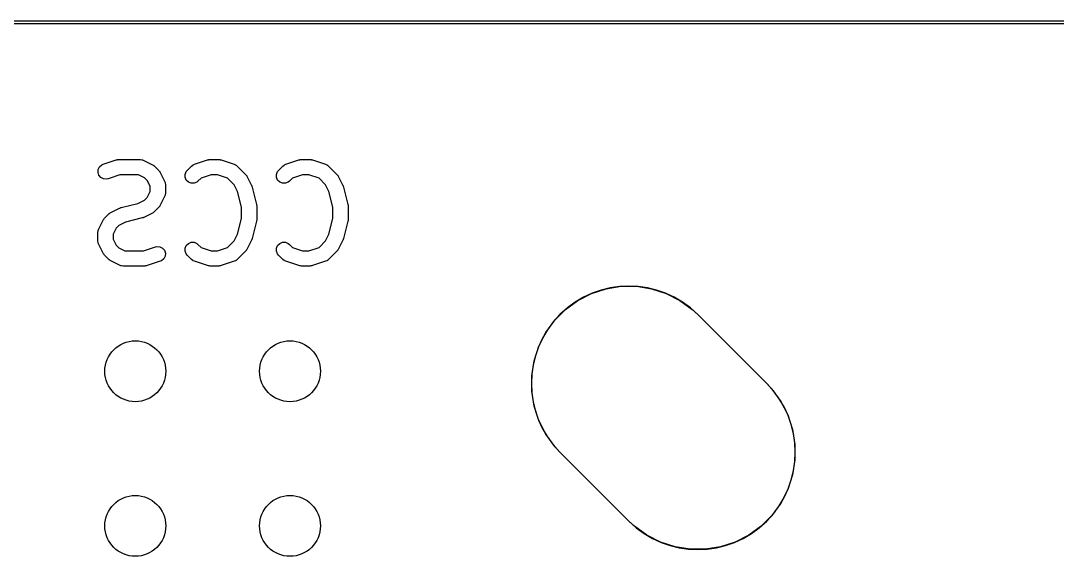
# Model space of a CAD drawing. Extents: x 89 to 178, y -115 to -57.
# Drawn here: x 101.2 to 118.22, y -65.77 to -56.97 of the extents above; entities that cross this region are included whole.
import ezdxf

# ---------------------------------------------------------------- set-up
doc = ezdxf.new("R2010")
doc.units = 0
doc.layers.add('BLACK', color=7, linetype='CONTINUOUS')

msp = doc.modelspace()

# ---------------------------------------------------------------- linework, layer by layer
at = {"layer": 'BLACK', "linetype": 'CONTINUOUS'}
for p, q in [((97.5, -56.975), (169.5, -56.975)), ((169.47582, -57.025), (97.524182, -57.025)), ((102.472108, -59.419342), (102.49392, -59.375717)), ((102.49392, -59.375717), (102.530765, -59.343762)), ((102.530765, -59.343762), (102.55314, -59.333772)), ((102.55314, -59.333772), (102.767426, -59.262343)), ((102.767426, -59.262343), (102.779519, -59.259593)), ((102.779519, -59.259593), (102.782569, -59.25833)), ((102.782569, -59.25833), (102.78699, -59.257894)), ((102.78699, -59.257894), (102.79132, -59.25691)), ((102.79132, -59.25691), (102.794611, -59.257143)), ((102.794611, -59.257143), (102.806955, -59.255928)), ((102.806955, -59.255928), (103.164098, -59.255928)), ((103.164098, -59.255928), (103.188484, -59.25833)), ((103.188484, -59.25833), (103.192632, -59.260048)), ((103.192632, -59.260048), (103.197114, -59.260367)), ((103.197114, -59.260367), (103.22, -59.269125)), ((103.22, -59.269125), (103.362857, -59.340554)), ((103.362857, -59.340554), (103.373349, -59.347159)), ((103.373349, -59.347159), (103.376401, -59.348423)), ((103.376401, -59.348423), (103.379837, -59.351243)), ((103.379837, -59.351243), (103.383594, -59.353608)), ((103.383594, -59.353608), (103.385754, -59.356099)), ((103.385754, -59.356099), (103.395343, -59.363968)), ((103.395343, -59.363968), (103.466772, -59.435396)), ((103.932853, -59.435397), (104.00428, -59.363969)), ((104.00428, -59.363969), (104.023222, -59.348424)), ((104.023222, -59.348424), (104.027371, -59.346705)), ((104.027371, -59.346705), (104.030765, -59.343762)), ((104.030765, -59.343762), (104.05314, -59.333772)), ((104.05314, -59.333772), (104.267426, -59.262343)), ((104.267426, -59.262343), (104.279519, -59.259593)), ((104.279519, -59.259593), (104.282569, -59.25833)), ((104.282569, -59.25833), (104.28699, -59.257894)), ((104.28699, -59.257894), (104.29132, -59.25691)), ((104.29132, -59.25691), (104.294611, -59.257143)), ((104.294611, -59.257143), (104.306955, -59.255928)), ((104.306955, -59.255928), (104.449812, -59.255928)), ((104.449812, -59.255928), (104.462155, -59.257143)), ((104.462155, -59.257143), (104.465446, -59.25691)), ((104.465446, -59.25691), (104.469775, -59.257894)), ((104.469775, -59.257894), (104.474198, -59.25833)), ((104.474198, -59.25833), (104.477248, -59.259593)), ((104.477248, -59.259593), (104.489341, -59.262343)), ((104.489341, -59.262343), (104.703626, -59.333772)), ((104.703626, -59.333772), (104.726001, -59.343762)), ((104.726001, -59.343762), (104.729394, -59.346705)), ((104.729394, -59.346705), (104.733544, -59.348424)), ((104.733544, -59.348424), (104.752486, -59.363969)), ((104.752486, -59.363969), (104.895343, -59.506825)), ((105.432853, -59.435397), (105.50428, -59.363969)), ((105.50428, -59.363969), (105.523222, -59.348424)), ((105.523222, -59.348424), (105.527371, -59.346705)), ((105.527371, -59.346705), (105.530765, -59.343762)), ((105.530765, -59.343762), (105.55314, -59.333772)), ((105.55314, -59.333772), (105.767426, -59.262343)), ((105.767426, -59.262343), (105.779519, -59.259593)), ((105.779519, -59.259593), (105.782569, -59.25833)), ((105.782569, -59.25833), (105.78699, -59.257894)), ((105.78699, -59.257894), (105.79132, -59.25691)), ((105.79132, -59.25691), (105.794611, -59.257143)), ((105.794611, -59.257143), (105.806955, -59.255928)), ((105.806955, -59.255928), (105.949812, -59.255928)), ((105.949812, -59.255928), (105.962155, -59.257143)), ((105.962155, -59.257143), (105.965446, -59.25691)), ((105.965446, -59.25691), (105.969775, -59.257894)), ((105.969775, -59.257894), (105.974198, -59.25833)), ((105.974198, -59.25833), (105.977248, -59.259593)), ((105.977248, -59.259593), (105.989341, -59.262343)), ((105.989341, -59.262343), (106.203626, -59.333772)), ((106.203626, -59.333772), (106.226001, -59.343762)), ((106.226001, -59.343762), (106.229394, -59.346705)), ((106.229394, -59.346705), (106.233544, -59.348424)), ((106.233544, -59.348424), (106.252486, -59.363969)), ((106.252486, -59.363969), (106.395343, -59.506825)), ((102.468651, -59.467991), (102.472108, -59.419342)), ((102.484074, -59.514261), (102.468651, -59.467991)), ((102.516029, -59.551106), (102.484074, -59.514261)), ((102.559654, -59.572918), (102.516029, -59.551106)), ((102.827238, -59.505928), (102.632198, -59.570942)), ((103.13459, -59.505928), (102.827238, -59.505928)), ((103.232909, -59.555088), (103.13459, -59.505928)), ((103.275652, -59.59783), (103.232909, -59.555088)), ((103.466772, -59.435396), (103.474641, -59.444984)), ((103.474641, -59.444984), (103.477133, -59.447146)), ((103.477133, -59.447146), (103.479498, -59.450903)), ((103.479498, -59.450903), (103.482317, -59.454338)), ((103.482317, -59.454338), (103.48358, -59.457387)), ((103.48358, -59.457387), (103.490188, -59.467884)), ((103.490188, -59.467884), (103.561616, -59.610741)), ((103.898643, -59.499398), (103.917308, -59.454339)), ((103.898643, -59.548172), (103.898643, -59.499398)), ((103.917308, -59.593231), (103.898643, -59.548172)), ((103.917308, -59.454339), (103.932853, -59.435397)), ((104.160192, -59.56161), (104.109629, -59.612173)), ((104.327238, -59.505928), (104.160192, -59.56161)), ((104.429528, -59.505928), (104.327238, -59.505928)), ((104.596575, -59.56161), (104.429528, -59.505928)), ((104.704224, -59.669259), (104.596575, -59.56161)), ((104.895343, -59.506825), (104.903212, -59.516413)), ((104.903212, -59.516413), (104.905704, -59.518575)), ((104.905704, -59.518575), (104.908069, -59.522332)), ((104.908069, -59.522332), (104.910888, -59.525767)), ((104.910888, -59.525767), (104.912151, -59.528817)), ((104.912151, -59.528817), (104.918758, -59.539312)), ((104.918758, -59.539312), (104.990187, -59.682169)), ((105.398643, -59.499398), (105.417308, -59.454339)), ((105.398643, -59.548172), (105.398643, -59.499398)), ((105.417308, -59.593231), (105.398643, -59.548172)), ((105.417308, -59.454339), (105.432853, -59.435397)), ((105.660192, -59.56161), (105.609629, -59.612173)), ((105.827238, -59.505928), (105.660192, -59.56161)), ((105.929528, -59.505928), (105.827238, -59.505928)), ((106.096575, -59.56161), (105.929528, -59.505928)), ((106.204224, -59.669259), (106.096575, -59.56161)), ((106.395343, -59.506825), (106.403212, -59.516413)), ((106.403212, -59.516413), (106.405704, -59.518575)), ((106.405704, -59.518575), (106.408069, -59.522332)), ((106.408069, -59.522332), (106.410888, -59.525767)), ((106.410888, -59.525767), (106.412151, -59.528817)), ((106.412151, -59.528817), (106.418758, -59.539312)), ((106.418758, -59.539312), (106.490187, -59.682169)), ((102.608303, -59.576375), (102.559654, -59.572918)), ((102.632198, -59.570942), (102.608303, -59.576375)), ((103.324812, -59.69615), (103.275652, -59.59783)), ((103.324812, -59.779992), (103.324812, -59.69615)), ((103.561616, -59.610741), (103.570373, -59.633627)), ((103.570373, -59.633627), (103.570691, -59.638106)), ((103.570691, -59.638106), (103.57241, -59.642256)), ((103.57241, -59.642256), (103.574812, -59.666642)), ((103.574812, -59.666642), (103.574812, -59.8095)), ((103.951795, -59.627718), (103.917308, -59.593231)), ((103.996854, -59.646383), (103.951795, -59.627718)), ((104.045628, -59.646383), (103.996854, -59.646383)), ((104.090687, -59.627718), (104.045628, -59.646383)), ((104.109629, -59.612173), (104.090687, -59.627718)), ((104.760443, -59.781698), (104.704224, -59.669259)), ((104.990187, -59.682169), (104.99087, -59.683954)), ((104.99087, -59.683954), (104.991407, -59.684679)), ((104.991407, -59.684679), (104.995059, -59.694899)), ((104.995059, -59.694899), (104.998945, -59.705054)), ((104.998945, -59.705054), (104.999009, -59.705954)), ((104.999009, -59.705954), (104.999652, -59.707754)), ((104.999652, -59.707754), (105.07108, -59.993468)), ((105.451795, -59.627718), (105.417308, -59.593231)), ((105.496854, -59.646383), (105.451795, -59.627718)), ((105.545628, -59.646383), (105.496854, -59.646383)), ((105.590687, -59.627718), (105.545628, -59.646383)), ((105.609629, -59.612173), (105.590687, -59.627718)), ((106.260443, -59.781698), (106.204224, -59.669259)), ((106.490187, -59.682169), (106.49087, -59.683954)), ((106.49087, -59.683954), (106.491407, -59.684679)), ((106.491407, -59.684679), (106.495059, -59.694899)), ((106.495059, -59.694899), (106.498945, -59.705054)), ((106.498945, -59.705054), (106.499009, -59.705954)), ((106.499009, -59.705954), (106.499652, -59.707754)), ((106.499652, -59.707754), (106.57108, -59.993468)), ((103.232909, -59.921053), (103.275652, -59.878311)), ((103.275652, -59.878311), (103.324812, -59.779992)), ((103.561616, -59.865401), (103.490188, -60.008258)), ((103.570373, -59.842515), (103.561616, -59.865401)), ((103.570691, -59.838035), (103.570373, -59.842515)), ((103.57241, -59.833886), (103.570691, -59.838035)), ((103.574812, -59.8095), (103.57241, -59.833886)), ((104.824812, -60.039173), (104.760443, -59.781698)), ((106.324812, -60.039173), (106.260443, -59.781698)), ((102.679625, -60.126268), (102.822482, -60.054839)), ((102.822482, -60.054839), (102.824267, -60.054155)), ((102.824267, -60.054155), (102.824992, -60.053619)), ((102.824992, -60.053619), (102.835212, -60.049966)), ((102.835212, -60.049966), (102.845367, -60.046081)), ((102.845367, -60.046081), (102.846267, -60.046016)), ((102.846267, -60.046016), (102.848067, -60.045374)), ((102.848067, -60.045374), (103.12047, -59.977273)), ((103.12047, -59.977273), (103.232909, -59.921053)), ((103.466772, -60.040746), (103.395343, -60.112174)), ((103.474641, -60.031157), (103.466772, -60.040746)), ((103.477133, -60.028996), (103.474641, -60.031157)), ((103.479498, -60.025238), (103.477133, -60.028996)), ((103.482317, -60.021804), (103.479498, -60.025238)), ((103.48358, -60.018754), (103.482317, -60.021804)), ((103.490188, -60.008258), (103.48358, -60.018754)), ((104.824812, -60.222682), (104.824812, -60.039173)), ((105.07108, -59.993468), (105.071705, -59.997697)), ((105.071705, -59.997697), (105.07241, -59.999399)), ((105.07241, -59.999399), (105.073314, -60.00858)), ((105.073314, -60.00858), (105.074664, -60.017709)), ((105.074664, -60.017709), (105.074392, -60.01953)), ((105.074392, -60.01953), (105.074812, -60.023785)), ((105.074812, -60.023785), (105.074812, -60.238071)), ((106.324812, -60.222682), (106.324812, -60.039173)), ((106.57108, -59.993468), (106.571705, -59.997697)), ((106.571705, -59.997697), (106.57241, -59.999399)), ((106.57241, -59.999399), (106.573314, -60.00858)), ((106.573314, -60.00858), (106.574664, -60.017709)), ((106.574664, -60.017709), (106.574392, -60.01953)), ((106.574392, -60.01953), (106.574812, -60.023785)), ((106.574812, -60.023785), (106.574812, -60.238071)), ((102.552295, -60.253598), (102.558902, -60.243101)), ((102.558902, -60.243101), (102.560165, -60.240054)), ((102.560165, -60.240054), (102.562981, -60.236622)), ((102.562981, -60.236622), (102.565349, -60.232861)), ((102.565349, -60.232861), (102.567843, -60.230697)), ((102.567843, -60.230697), (102.57571, -60.221112)), ((102.57571, -60.221112), (102.647139, -60.149683)), ((102.647139, -60.149683), (102.656724, -60.141816)), ((102.656724, -60.141816), (102.658888, -60.139322)), ((102.658888, -60.139322), (102.662649, -60.136954)), ((102.662649, -60.136954), (102.666081, -60.134138)), ((102.666081, -60.134138), (102.669128, -60.132875)), ((102.669128, -60.132875), (102.679625, -60.126268)), ((103.194415, -60.216482), (102.922011, -60.284582)), ((103.196214, -60.215838), (103.194415, -60.216482)), ((103.197114, -60.215775), (103.196214, -60.215838)), ((103.20726, -60.211892), (103.197114, -60.215775)), ((103.21749, -60.208237), (103.20726, -60.211892)), ((103.218214, -60.2077), (103.21749, -60.208237)), ((103.22, -60.207017), (103.218214, -60.2077)), ((103.362857, -60.135588), (103.22, -60.207017)), ((103.373349, -60.128982), (103.362857, -60.135588)), ((103.376401, -60.127719), (103.373349, -60.128982)), ((103.379837, -60.124898), (103.376401, -60.127719)), ((103.383594, -60.122534), (103.379837, -60.124898)), ((103.385754, -60.120042), (103.383594, -60.122534)), ((103.395343, -60.112174), (103.385754, -60.120042)), ((104.760443, -60.480157), (104.824812, -60.222682)), ((105.074664, -60.244147), (105.073314, -60.253275)), ((105.074812, -60.238071), (105.074392, -60.242325)), ((105.074392, -60.242325), (105.074664, -60.244147)), ((106.260443, -60.480157), (106.324812, -60.222682)), ((106.574664, -60.244147), (106.573314, -60.253275)), ((106.574812, -60.238071), (106.574392, -60.242325)), ((106.574392, -60.242325), (106.574664, -60.244147)), ((102.472108, -60.419341), (102.480866, -60.396455)), ((102.480866, -60.396455), (102.552295, -60.253598)), ((102.766829, -60.383544), (102.717669, -60.481865)), ((102.809571, -60.340802), (102.766829, -60.383544)), ((102.922011, -60.284582), (102.809571, -60.340802)), ((105.07108, -60.268388), (104.999652, -60.554102)), ((105.071705, -60.264158), (105.07108, -60.268388)), ((105.07241, -60.262457), (105.071705, -60.264158)), ((105.073314, -60.253275), (105.07241, -60.262457)), ((106.57108, -60.268388), (106.499652, -60.554102)), ((106.571705, -60.264158), (106.57108, -60.268388)), ((106.57241, -60.262457), (106.571705, -60.264158)), ((106.573314, -60.253275), (106.57241, -60.262457)), ((102.467669, -60.452357), (102.470071, -60.427971)), ((102.467669, -60.595214), (102.467669, -60.452357)), ((102.470071, -60.427971), (102.471789, -60.423822)), ((102.471789, -60.423822), (102.472108, -60.419341)), ((102.717669, -60.481865), (102.717669, -60.565705)), ((102.717669, -60.565705), (102.766829, -60.664026)), ((104.704224, -60.592596), (104.760443, -60.480157)), ((104.990187, -60.579687), (104.918758, -60.722544)), ((104.99087, -60.577901), (104.990187, -60.579687)), ((104.991407, -60.577177), (104.99087, -60.577901)), ((104.995059, -60.566956), (104.991407, -60.577177)), ((104.998945, -60.556802), (104.995059, -60.566956)), ((104.999009, -60.555901), (104.998945, -60.556802)), ((104.999652, -60.554102), (104.999009, -60.555901)), ((106.204224, -60.592596), (106.260443, -60.480157)), ((106.490187, -60.579687), (106.418758, -60.722544)), ((106.49087, -60.577901), (106.490187, -60.579687)), ((106.491407, -60.577177), (106.49087, -60.577901)), ((106.495059, -60.566956), (106.491407, -60.577177)), ((106.498945, -60.556802), (106.495059, -60.566956)), ((106.499009, -60.555901), (106.498945, -60.556802)), ((106.499652, -60.554102), (106.499009, -60.555901)), ((102.470071, -60.6196), (102.467669, -60.595214)), ((102.471789, -60.623748), (102.470071, -60.6196)), ((102.472108, -60.62823), (102.471789, -60.623748)), ((102.480866, -60.651116), (102.472108, -60.62823)), ((102.552295, -60.793973), (102.480866, -60.651116)), ((102.766829, -60.664026), (102.80957, -60.706767)), ((102.80957, -60.706767), (102.907892, -60.755928)), ((103.215244, -60.755928), (103.410284, -60.690915)), ((103.410284, -60.690915), (103.434178, -60.685482)), ((103.434178, -60.685482), (103.482828, -60.688939)), ((103.482828, -60.688939), (103.526452, -60.710751)), ((103.526452, -60.710751), (103.558407, -60.747597)), ((103.558407, -60.747597), (103.57383, -60.793866)), ((103.898643, -60.713683), (103.917308, -60.668624)), ((103.898643, -60.762457), (103.898643, -60.713683)), ((103.917308, -60.668624), (103.951795, -60.634137)), ((103.951795, -60.634137), (103.996855, -60.615473)), ((103.996855, -60.615473), (104.045629, -60.615473)), ((104.045629, -60.615473), (104.090688, -60.634138)), ((104.090688, -60.634138), (104.10963, -60.649683)), ((104.10963, -60.649683), (104.160191, -60.700245)), ((104.160191, -60.700245), (104.327241, -60.755928)), ((104.429526, -60.755928), (104.596575, -60.700245)), ((104.596575, -60.700245), (104.704224, -60.592596)), ((104.895344, -60.75503), (104.752487, -60.897888)), ((104.903212, -60.745441), (104.895344, -60.75503)), ((104.905704, -60.743281), (104.903212, -60.745441)), ((104.908068, -60.739524), (104.905704, -60.743281)), ((104.910889, -60.736088), (104.908068, -60.739524)), ((104.912152, -60.733036), (104.910889, -60.736088)), ((104.918758, -60.722544), (104.912152, -60.733036)), ((105.398643, -60.713683), (105.417308, -60.668624)), ((105.398643, -60.762457), (105.398643, -60.713683)), ((105.417308, -60.668624), (105.451795, -60.634137)), ((105.451795, -60.634137), (105.496855, -60.615473)), ((105.496855, -60.615473), (105.545629, -60.615473)), ((105.545629, -60.615473), (105.590688, -60.634138)), ((105.590688, -60.634138), (105.60963, -60.649683)), ((105.60963, -60.649683), (105.660191, -60.700245)), ((105.660191, -60.700245), (105.827241, -60.755928)), ((105.929526, -60.755928), (106.096575, -60.700245)), ((106.096575, -60.700245), (106.204224, -60.592596)), ((106.395344, -60.75503), (106.252487, -60.897888)), ((106.403212, -60.745441), (106.395344, -60.75503)), ((106.405704, -60.743281), (106.403212, -60.745441)), ((106.408068, -60.739524), (106.405704, -60.743281)), ((106.410889, -60.736088), (106.408068, -60.739524)), ((106.412152, -60.733036), (106.410889, -60.736088)), ((106.418758, -60.722544), (106.412152, -60.733036)), ((102.558902, -60.804469), (102.552295, -60.793973)), ((102.560165, -60.807517), (102.558902, -60.804469)), ((102.562981, -60.810948), (102.560165, -60.807517)), ((102.565349, -60.81471), (102.562981, -60.810948)), ((102.567843, -60.816873), (102.565349, -60.81471)), ((102.57571, -60.826459), (102.567843, -60.816873)), ((102.647139, -60.897888), (102.57571, -60.826459)), ((102.656724, -60.905754), (102.647139, -60.897888)), ((102.658888, -60.908249), (102.656724, -60.905754)), ((102.662649, -60.910617), (102.658888, -60.908249)), ((102.666081, -60.913433), (102.662649, -60.910617)), ((102.669127, -60.914694), (102.666081, -60.913433)), ((102.679626, -60.921304), (102.669127, -60.914694)), ((102.822483, -60.992732), (102.679626, -60.921304)), ((102.907892, -60.755928), (103.215244, -60.755928)), ((103.511715, -60.918095), (103.48934, -60.928086)), ((103.548561, -60.88614), (103.511715, -60.918095)), ((103.570373, -60.842516), (103.548561, -60.88614)), ((103.57383, -60.793866), (103.570373, -60.842516)), ((103.917307, -60.807517), (103.898643, -60.762457)), ((103.932852, -60.826459), (103.917307, -60.807517)), ((104.00428, -60.897888), (103.932852, -60.826459)), ((104.023222, -60.913433), (104.00428, -60.897888)), ((104.027373, -60.915152), (104.023222, -60.913433)), ((104.030766, -60.918095), (104.027373, -60.915152)), ((104.053141, -60.928086), (104.030766, -60.918095)), ((104.327241, -60.755928), (104.429526, -60.755928)), ((104.726001, -60.918095), (104.703626, -60.928086)), ((104.729393, -60.915152), (104.726001, -60.918095)), ((104.733545, -60.913433), (104.729393, -60.915152)), ((104.752487, -60.897888), (104.733545, -60.913433)), ((105.417307, -60.807517), (105.398643, -60.762457)), ((105.432852, -60.826459), (105.417307, -60.807517)), ((105.50428, -60.897888), (105.432852, -60.826459)), ((105.523222, -60.913433), (105.50428, -60.897888)), ((105.527373, -60.915152), (105.523222, -60.913433)), ((105.530766, -60.918095), (105.527373, -60.915152)), ((105.553141, -60.928086), (105.530766, -60.918095)), ((105.827241, -60.755928), (105.929526, -60.755928)), ((106.226001, -60.918095), (106.203626, -60.928086)), ((106.229393, -60.915152), (106.226001, -60.918095)), ((106.233545, -60.913433), (106.229393, -60.915152)), ((106.252487, -60.897888), (106.233545, -60.913433)), ((102.845369, -61.001489), (102.822483, -60.992732)), ((102.849848, -61.001807), (102.845369, -61.001489)), ((102.853998, -61.003526), (102.849848, -61.001807)), ((102.878384, -61.005928), (102.853998, -61.003526)), ((103.235527, -61.005928), (102.878384, -61.005928)), ((103.24787, -61.004712), (103.235527, -61.005928)), ((103.251161, -61.004946), (103.24787, -61.004712)), ((103.25549, -61.003961), (103.251161, -61.004946)), ((103.259913, -61.003526), (103.25549, -61.003961)), ((103.262964, -61.002262), (103.259913, -61.003526)), ((103.275055, -60.999513), (103.262964, -61.002262)), ((103.48934, -60.928086), (103.275055, -60.999513)), ((104.267427, -60.999514), (104.053141, -60.928086)), ((104.27952, -61.002263), (104.267427, -60.999514)), ((104.282569, -61.003526), (104.27952, -61.002263)), ((104.28699, -61.003961), (104.282569, -61.003526)), ((104.291321, -61.004946), (104.28699, -61.003961)), ((104.294611, -61.004712), (104.291321, -61.004946)), ((104.306955, -61.005928), (104.294611, -61.004712)), ((104.449812, -61.005928), (104.306955, -61.005928)), ((104.462155, -61.004712), (104.449812, -61.005928)), ((104.465446, -61.004946), (104.462155, -61.004712)), ((104.469776, -61.003961), (104.465446, -61.004946)), ((104.474198, -61.003526), (104.469776, -61.003961)), ((104.477246, -61.002263), (104.474198, -61.003526)), ((104.48934, -60.999514), (104.477246, -61.002263)), ((104.703626, -60.928086), (104.48934, -60.999514)), ((105.767427, -60.999514), (105.553141, -60.928086)), ((105.77952, -61.002263), (105.767427, -60.999514)), ((105.782569, -61.003526), (105.77952, -61.002263)), ((105.78699, -61.003961), (105.782569, -61.003526)), ((105.791321, -61.004946), (105.78699, -61.003961)), ((105.794611, -61.004712), (105.791321, -61.004946)), ((105.806955, -61.005928), (105.794611, -61.004712)), ((105.949812, -61.005928), (105.806955, -61.005928)), ((105.962155, -61.004712), (105.949812, -61.005928)), ((105.965446, -61.004946), (105.962155, -61.004712)), ((105.969776, -61.003961), (105.965446, -61.004946)), ((105.974198, -61.003526), (105.969776, -61.003961)), ((105.977246, -61.002263), (105.974198, -61.003526)), ((105.98934, -60.999514), (105.977246, -61.002263)), ((106.203626, -60.928086), (105.98934, -60.999514)), ((110.572021, -61.456108), (110.810803, -61.378523)), ((110.572021, -61.456108), (110.810803, -61.378523)), ((110.810803, -61.378523), (111.05878, -61.339247)), ((110.810803, -61.378523), (111.05878, -61.339247)), ((111.05878, -61.339247), (111.30985, -61.339247)), ((111.05878, -61.339247), (111.30985, -61.339247)), ((111.30985, -61.339247), (111.557827, -61.378523)), ((111.30985, -61.339247), (111.557827, -61.378523)), ((111.557827, -61.378523), (111.796609, -61.456108)), ((111.557827, -61.378523), (111.796609, -61.456108)), ((110.145198, -61.717665), (110.348318, -61.57009)), ((110.145198, -61.717665), (110.348318, -61.57009)), ((110.348318, -61.57009), (110.572021, -61.456108)), ((110.348318, -61.57009), (110.572021, -61.456108)), ((111.796609, -61.456108), (112.020312, -61.57009)), ((111.796609, -61.456108), (112.020312, -61.57009)), ((112.020312, -61.57009), (112.223432, -61.717665)), ((112.020312, -61.57009), (112.223432, -61.717665)), ((109.967665, -61.895198), (110.145198, -61.717665)), ((109.967665, -61.895198), (110.145198, -61.717665)), ((112.223432, -61.717665), (112.315686, -61.802944)), ((112.223432, -61.717665), (112.315686, -61.802944)), ((109.82009, -62.098318), (109.967665, -61.895198)), ((109.82009, -62.098318), (109.967665, -61.895198)), ((113.447056, -62.934315), (112.315685, -61.802944)), ((112.315686, -61.802944), (113.447056, -62.934314)), ((112.315686, -61.802944), (113.447056, -62.934314)), ((109.706108, -62.322021), (109.82009, -62.098318)), ((109.706108, -62.322021), (109.82009, -62.098318)), ((109.628523, -62.560803), (109.706108, -62.322021)), ((109.628523, -62.560803), (109.706108, -62.322021)), ((109.589247, -62.80878), (109.628523, -62.560803)), ((109.589247, -62.80878), (109.628523, -62.560803)), ((109.589247, -63.05985), (109.589247, -62.80878)), ((109.589247, -63.05985), (109.589247, -62.80878)), ((113.447056, -62.934314), (113.532335, -63.026568)), ((113.447056, -62.934314), (113.532335, -63.026568)), ((109.628523, -63.307827), (109.589247, -63.05985)), ((109.628523, -63.307827), (109.589247, -63.05985)), ((113.532335, -63.026568), (113.67991, -63.229688)), ((113.532335, -63.026568), (113.67991, -63.229688)), ((109.706108, -63.546609), (109.628523, -63.307827)), ((109.706108, -63.546609), (109.628523, -63.307827)), ((113.67991, -63.229688), (113.793892, -63.453391)), ((113.67991, -63.229688), (113.793892, -63.453391)), ((113.793892, -63.453391), (113.871477, -63.692173)), ((113.793892, -63.453391), (113.871477, -63.692173)), ((109.82009, -63.770312), (109.706108, -63.546609)), ((109.82009, -63.770312), (109.706108, -63.546609)), ((109.967665, -63.973432), (109.82009, -63.770312)), ((109.967665, -63.973432), (109.82009, -63.770312)), ((113.871477, -63.692173), (113.910753, -63.94015)), ((113.871477, -63.692173), (113.910753, -63.94015)), ((110.052944, -64.065686), (109.967665, -63.973432)), ((110.052944, -64.065686), (109.967665, -63.973432)), ((113.910753, -63.94015), (113.910753, -64.19122)), ((113.910753, -63.94015), (113.910753, -64.19122)), ((110.052944, -64.065685), (111.184315, -65.197056)), ((111.184314, -65.197056), (110.052944, -64.065686)), ((111.184314, -65.197056), (110.052944, -64.065686)), ((113.910753, -64.19122), (113.871477, -64.439197)), ((113.910753, -64.19122), (113.871477, -64.439197)), ((113.871477, -64.439197), (113.793892, -64.677979)), ((113.871477, -64.439197), (113.793892, -64.677979)), ((113.793892, -64.677979), (113.67991, -64.901683)), ((113.793892, -64.677979), (113.67991, -64.901683)), ((113.67991, -64.901683), (113.532335, -65.104802)), ((113.67991, -64.901683), (113.532335, -65.104802)), ((113.532335, -65.104802), (113.354802, -65.282335)), ((113.532335, -65.104802), (113.354802, -65.282335)), ((111.276568, -65.282335), (111.184314, -65.197056)), ((111.276568, -65.282335), (111.184314, -65.197056)), ((111.479688, -65.42991), (111.276568, -65.282335)), ((111.479688, -65.42991), (111.276568, -65.282335)), ((113.354802, -65.282335), (113.151683, -65.42991)), ((113.354802, -65.282335), (113.151683, -65.42991)), ((111.703391, -65.543892), (111.479688, -65.42991)), ((111.703391, -65.543892), (111.479688, -65.42991)), ((113.151683, -65.42991), (112.927979, -65.543892)), ((113.151683, -65.42991), (112.927979, -65.543892)), ((111.942173, -65.621477), (111.703391, -65.543892)), ((111.942173, -65.621477), (111.703391, -65.543892)), ((112.19015, -65.660753), (111.942173, -65.621477)), ((112.19015, -65.660753), (111.942173, -65.621477)), ((112.44122, -65.660753), (112.19015, -65.660753)), ((112.44122, -65.660753), (112.19015, -65.660753)), ((112.689197, -65.621477), (112.44122, -65.660753)), ((112.689197, -65.621477), (112.44122, -65.660753)), ((112.927979, -65.543892), (112.689197, -65.621477)), ((112.927979, -65.543892), (112.689197, -65.621477))]:
    msp.add_line(p, q, dxfattribs=at)
at = {"layer": 'BLACK'}
for centre in [(103.08, -62.735), (103.08, -62.735), (103.08, -62.735), (105.62, -62.735), (105.62, -62.735), (105.62, -62.735), (103.08, -65.275), (103.08, -65.275), (103.08, -65.275), (105.62, -65.275), (105.62, -65.275), (105.62, -65.275)]:
    msp.add_circle(centre, 0.5, dxfattribs=at)
for centre, start, end in [((111.184315, -62.934315), 45, 225), ((112.315685, -64.065685), 225, 405)]:
    msp.add_arc(centre, 1.599999, start, end, dxfattribs=at)

doc.saveas('drawing.dxf')
